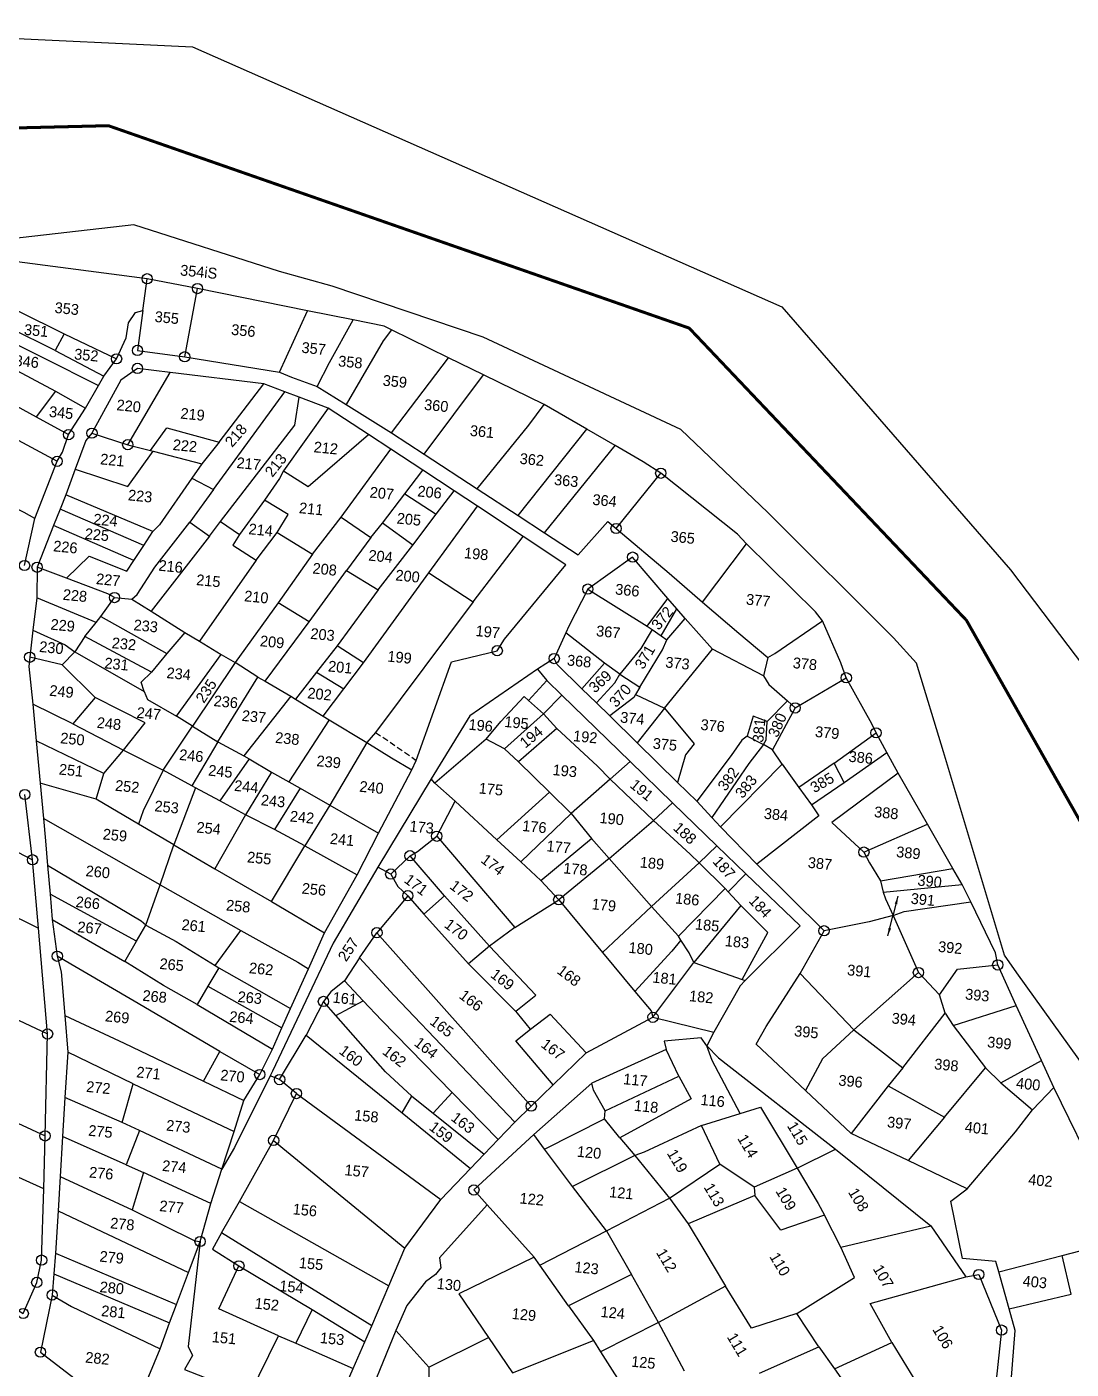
# Model space of a CAD drawing. Header units: metres. Extents: x 289350 to 291460, y 2078031 to 2080115.
# Drawn here: x 289852 to 290731, y 2078936 to 2080065 of the extents above; entities that cross this region are included whole.
import ezdxf
from ezdxf.enums import TextEntityAlignment as Align

# ---------------------------------------------------------------- set-up
doc = ezdxf.new("R2010")
doc.units = ezdxf.units.M
doc.linetypes.add('DASHDOT', pattern=[1, 0.5, -0.25, 0, -0.25])
doc.linetypes.add('DASHED', pattern=[0.75, 0.5, -0.25])
for name, color, linetype in [('OFF', 1, 'Continuous'), ('POLY_PARCEL', 6, 'Continuous'), ('POLY_ROAD', 30, 'Continuous'), ('POLY_SUBPARCEL', 6, 'DASHED'), ('POLY_WATER', 4, 'Continuous'), ('SYM_ARROW', 1, 'Continuous'), ('SYM_STONE', 1, 'Continuous'), ('TEXT_PARCEL', 7, 'Continuous'), ('V_BOUND_STREAM_LINE', 7, 'DASHDOT')]:
    doc.layers.add(name, color=color, linetype=linetype)
doc.styles.get("Standard").update_dxf_attribs({"font": 'simplex.shx'})
doc.styles.add('TEXT_MAP', font='', dxfattribs={"height": 1.8})
doc.styles.get('TEXT_MAP').set_extended_font_data('Kruti Dev 050')
doc.dimstyles.get("Standard").update_dxf_attribs({"dimtxt": 0.18, "dimasz": 0.18, "dimexe": 0.18, "dimexo": 0.0625, "dimgap": 0.09, "dimtad": 0, "dimtih": 1, "dimtoh": 1, "dimdec": 4, "dimzin": 0, "dimdsep": 46, "dimtxsty": 'Standard', "dimcen": 0.09, "dimadec": 0, "dimazin": 0, "dimtfac": 1, "dimtdec": 4, "dimtofl": 0, "dimtmove": 0, "dimatfit": 3, "dimfxl": 1, "dimtolj": 1, "dimtzin": 0, "dimarcsym": 0})

# ---------------------------------------------------------------- blocks, each defined once
blk = doc.blocks.new('STONE')
blk.add_circle((0, 0), 0.851)
blk = doc.blocks.new('TEXTDOUBLEARROW')
for points in [[(-6.63, 0.01), (0.2, 0.01)], [(6.25, 0.01), (-0.58, 0.01)]]:
    blk.add_leader(points, dimstyle='Standard', override={"dimtxt": 2.5, "dimasz": 2.5, "dimexe": 1.25, "dimexo": 0.625, "dimgap": 0.625, "dimtad": 1, "dimtih": 0, "dimtoh": 0, "dimzin": 8, "dimcen": 2.5, "dimtofl": 1})
blk = doc.blocks.new('GEDS')
at = {"layer": 'OFF'}
blk.add_lwpolyline([(289632.3, 2079989.6), (289664.2, 2080081), (290023.6, 2080053.8), (290521, 2079817.5), (290710.3, 2079587.1), (290877.6, 2079352.7)], dxfattribs=at)
at = {"layer": 'POLY_PARCEL'}
for points in [[(289761.7, 2079858.7), (289840.9, 2079817), (289935.1, 2079766.5)], [(289974.8, 2079829.6), (289979.3, 2079856.6)], [(290009.5, 2079789), (290022.1, 2079847)], [(289867.9, 2079832.3), (289907, 2079811.4)], [(289898.8, 2079797.4), (289860.5, 2079817.9)], [(290090.1, 2079773.6), (290115.7, 2079825.4)], [(289907, 2079811.4), (289898.8, 2079797.4)], [(289907, 2079811.4), (289951.2, 2079788.9)], [(290121.9, 2079760.5), (290133.2, 2079780.6), (290154.4, 2079816.5)], [(290186.8, 2079807), (290179.6, 2079797.8), (290146.5, 2079744.3)], [(289840.8, 2079795.5), (289898.1, 2079762.7)], [(289898.8, 2079797.4), (289939.9, 2079774.5)], [(289958.7, 2079715.2), (289996.8, 2079776)], [(290184.5, 2079719.1), (290235, 2079781.8)], [(289830.3, 2079771), (289881.2, 2079741.2)], [(289898.1, 2079762.7), (289881.2, 2079741.2)], [(289898.1, 2079762.7), (289923.6, 2079747.4)], [(290036.8, 2079715.2), (290076.6, 2079763.9)], [(290211.8, 2079700.1), (290264.5, 2079766.4)], [(290030.8, 2079674.8), (290094.2, 2079756.7)], [(290036.2, 2079647.3), (290102.1, 2079727.9), (290106.4, 2079751.7)], [(289821.1, 2079747), (289897.9, 2079702.7)], [(289881.2, 2079741.2), (289908.4, 2079725.2)], [(290131, 2079741.6), (290091.3, 2079689)], [(290256.4, 2079669.1), (290302, 2079722.3), (290315.6, 2079739.7)], [(289978.1, 2079709.6), (289992.4, 2079728.8), (290036.8, 2079715.2)], [(289928.4, 2079725.9), (289958.7, 2079715.2)], [(289958.7, 2079715.2), (289978.1, 2079709.6)], [(290036.8, 2079715.2), (290021.6, 2079697.1)], [(290091.3, 2079689), (290112, 2079675), (290164.7, 2079718.2)], [(290290.7, 2079645.3), (290351.6, 2079717.5)], [(289913.3, 2079695.6), (289957.9, 2079679.4), (289980.4, 2079709)], [(289978.1, 2079709.6), (289980.4, 2079709)], [(289980.4, 2079709), (290021.6, 2079697.1)], [(290139.3, 2079648.1), (290183.6, 2079705)], [(290021.6, 2079697.1), (290012.6, 2079685)], [(290312.9, 2079629.9), (290375.4, 2079702.8)], [(289877.6, 2079654.2), (289868.4, 2079659.7), (289829.3, 2079681)], [(290012.6, 2079685), (289983.8, 2079646), (289978.1, 2079640.3)], [(290012.6, 2079685), (290030.8, 2079674.8)], [(290091.3, 2079689), (290087.7, 2079682.7), (290074.4, 2079664.6)], [(290194.5, 2079666.6), (290210.4, 2079686.3)], [(289978.1, 2079640.3), (289904.5, 2079673.9)], [(290030.8, 2079674.8), (290009.8, 2079647.6)], [(290374.1, 2079631.8), (290413.6, 2079678)], [(289970, 2079628.6), (289899.3, 2079661.8)], [(290074.4, 2079664.6), (290052, 2079635.8)], [(290084.3, 2079636.6), (290094.2, 2079651.7), (290074.4, 2079664.6)], [(290174.5, 2079641.9), (290194.5, 2079666.6)], [(290194.5, 2079666.6), (290220.8, 2079648.3)], [(290220.8, 2079648.3), (290236.5, 2079667.9)], [(289961.1, 2079615.9), (289893.4, 2079648)], [(289958.5, 2079582.9), (289963.1, 2079586.9), (289978.9, 2079609.7), (290009.8, 2079647.6)], [(290009.8, 2079647.6), (290026.3, 2079635.1)], [(290026.3, 2079635.1), (290036.2, 2079647.3)], [(290036.2, 2079647.3), (290052, 2079635.8)], [(290113.9, 2079617.2), (290139.3, 2079648.1)], [(290139.3, 2079648.1), (290164.3, 2079629.9)], [(290200.1, 2079622.4), (290220.8, 2079648.3)], [(290213, 2079598.4), (290256.1, 2079654.1)], [(289970, 2079628.6), (289978.1, 2079640.3)], [(290026.3, 2079635.1), (289974.7, 2079572.2)], [(290052, 2079635.8), (290046.2, 2079626.7), (290065.7, 2079613.5)], [(290065.7, 2079613.5), (290084.3, 2079636.6)], [(290084.3, 2079636.6), (290113.9, 2079617.2)], [(290164.3, 2079629.9), (290174.5, 2079641.9)], [(290200.1, 2079622.4), (290174.5, 2079641.9)], [(289961.1, 2079615.9), (289970, 2079628.6)], [(290164.3, 2079629.9), (290142.8, 2079602.4)], [(290250.3, 2079572.5), (290294.6, 2079627.1)], [(289903.2, 2079602.5), (289878.3, 2079612.6)], [(289903.2, 2079602.5), (289923.1, 2079620.8), (289954.8, 2079607), (289961.1, 2079615.9)], [(290065.7, 2079613.5), (290015.4, 2079545.4)], [(290113.9, 2079617.2), (290083.6, 2079576.4)], [(290169.2, 2079585.2), (290200.1, 2079622.4)], [(290446.3, 2079566.8), (290485.3, 2079615.6)], [(289943.7, 2079584.8), (289938, 2079588.3), (289903.2, 2079602.5)], [(290109.4, 2079559.3), (290142.8, 2079602.4)], [(290142.8, 2079602.4), (290169.2, 2079585.2)], [(290154.9, 2079523.1), (290213, 2079598.4)], [(290213, 2079598.4), (290250.3, 2079572.5)], [(289927.5, 2079563.8), (289877.2, 2079586.4)], [(289931.5, 2079569), (289943.7, 2079584.8)], [(289943.7, 2079584.8), (289958.5, 2079582.9)], [(289958.5, 2079582.9), (289974.7, 2079572.2)], [(290169.2, 2079585.2), (290132.9, 2079538.2)], [(290348.5, 2079580.7), (290398.4, 2079547.6)], [(289927.5, 2079563.8), (289931.5, 2079569)], [(289931.5, 2079569), (289987.2, 2079535.6)], [(289974.7, 2079572.2), (290003, 2079553.3)], [(290083.6, 2079576.4), (290045.2, 2079526.4)], [(290109.4, 2079559.3), (290083.6, 2079576.4)], [(290250.3, 2079572.5), (290163.7, 2079463.3)], [(290398.4, 2079547.6), (290416.6, 2079570.6)], [(289873.2, 2079559), (289900.3, 2079545.5), (289908.4, 2079539.5)], [(289917.4, 2079552.2), (289927.5, 2079563.8)], [(290070.4, 2079509.6), (290109.4, 2079559.3)], [(290410, 2079538.9), (290424, 2079561.7)], [(289917.4, 2079552.2), (289908.4, 2079539.5)], [(289973.6, 2079520.2), (289917.4, 2079552.2)], [(290003, 2079553.3), (289987.2, 2079535.6)], [(290003, 2079553.3), (290015.4, 2079545.4)], [(290015.4, 2079545.4), (290033.5, 2079533.7)], [(290361, 2079517), (290328.7, 2079543.8)], [(290402.6, 2079544.5), (290392.3, 2079528.7), (290373.9, 2079507.1)], [(290398.4, 2079547.6), (290402.6, 2079544.5)], [(290402.6, 2079544.5), (290410, 2079538.9)], [(290414.7, 2079535.4), (290431, 2079553.2)], [(290500.8, 2079517.9), (290506.7, 2079521), (290548.3, 2079547.8)], [(289897.5, 2079528.6), (289869.8, 2079535.8)], [(289897.5, 2079528.6), (289908.4, 2079539.5)], [(289908.4, 2079539.5), (289966.9, 2079503.8)], [(289987.2, 2079535.6), (289973.6, 2079520.2)], [(289993.8, 2079481.9), (290033.5, 2079533.7)], [(290033.5, 2079533.7), (290045.2, 2079526.4)], [(290132.9, 2079538.2), (290114.5, 2079516.1)], [(290154.9, 2079523.1), (290132.9, 2079538.2)], [(290390.6, 2079495.7), (290410.9, 2079527), (290414.7, 2079535.4)], [(290410, 2079538.9), (290414.7, 2079535.4)], [(289924.7, 2079499.9), (289897.5, 2079528.6)], [(289966.9, 2079503.8), (289964.6, 2079511.8), (289973.6, 2079520.2)], [(290045.2, 2079526.4), (290007.4, 2079473.1)], [(290064.4, 2079513.2), (290045.2, 2079526.4)], [(290137.5, 2079501.3), (290154.9, 2079523.1)], [(290411.3, 2079477.1), (290453.7, 2079526.2)], [(290028.7, 2079459.1), (290064.4, 2079513.2)], [(290064.4, 2079513.2), (290070.4, 2079509.6)], [(290070.4, 2079509.6), (290092.1, 2079496.2)], [(290114.5, 2079516.1), (290095.9, 2079493.7)], [(290114.5, 2079516.1), (290137.5, 2079501.3)], [(290341, 2079495.7), (290361, 2079517)], [(290373.9, 2079507.1), (290361, 2079517)], [(289924.7, 2079499.9), (289905, 2079477.8)], [(289947.8, 2079454.2), (289967, 2079477), (289924.7, 2079499.9)], [(289966.9, 2079503.8), (289969.4, 2079496.8), (289993.8, 2079481.9)], [(290119.3, 2079478.4), (290137.5, 2079501.3)], [(290295.1, 2079487), (290311.2, 2079503.5)], [(290353.2, 2079483.1), (290369.3, 2079500), (290373.9, 2079507.1)], [(290373.9, 2079507.1), (290390.6, 2079495.7)], [(290496.6, 2079502.3), (290500.9, 2079494.7), (290516.4, 2079480.3)], [(290522.9, 2079474.1), (290567.3, 2079498.7)], [(289905, 2079477.8), (289871.4, 2079495.7)], [(290092.1, 2079496.2), (290050.5, 2079446.4)], [(290092.1, 2079496.2), (290095.9, 2079493.7)], [(290095.9, 2079493.7), (290119.3, 2079478.4)], [(290258, 2079454.8), (290271.1, 2079469.5), (290291.5, 2079490.5), (290295.1, 2079487)], [(290295.1, 2079487), (290307.5, 2079475.2)], [(290307.5, 2079475.2), (290323.8, 2079490.5)], [(290386.7, 2079489.3), (290385.2, 2079486.9), (290364.2, 2079471.7)], [(290390.6, 2079495.7), (290386.7, 2079489.3)], [(290386.7, 2079489.3), (290411.3, 2079477.1)], [(289905, 2079477.8), (289947.8, 2079454.2)], [(290007.4, 2079473.1), (289993.8, 2079481.9)], [(290124.2, 2079475.2), (290088.4, 2079423.1)], [(290119.3, 2079478.4), (290124.2, 2079475.2)], [(290124.2, 2079475.2), (290156, 2079454.9)], [(290307.5, 2079475.2), (290273.5, 2079446)], [(290307.5, 2079475.2), (290318.6, 2079462.3)], [(290411.3, 2079477.1), (290387.1, 2079448)], [(290411.3, 2079477.1), (290435.6, 2079445.8), (290428, 2079436.6), (290420.5, 2079413.3)], [(290498.5, 2079463.1), (290516.4, 2079480.3)], [(290522.9, 2079474.1), (290502.5, 2079438.9)], [(290516.4, 2079480.3), (290522.9, 2079474.1)], [(289930.3, 2079434.6), (289873.4, 2079464.3)], [(289981.2, 2079436.2), (290007.4, 2079473.1)], [(290007.4, 2079473.1), (290028.7, 2079459.1)], [(290163.7, 2079463.3), (290156, 2079454.9)], [(290318.6, 2079462.3), (290285, 2079434.8)], [(290318.6, 2079462.3), (290352.5, 2079429.1), (290363.1, 2079417.6)], [(290498.5, 2079463.1), (290486.8, 2079468.2), (290481.3, 2079451.1)], [(290494.8, 2079443.6), (290497.4, 2079447.5), (290498.5, 2079463.1)], [(289930.3, 2079434.6), (289947.8, 2079454.2)], [(289947.8, 2079454.2), (289981.2, 2079436.2)], [(290028.7, 2079459.1), (290005.4, 2079422)], [(290028.7, 2079459.1), (290050.5, 2079446.4)], [(290156, 2079454.9), (290122.8, 2079402.2), (290122.8, 2079402.2)], [(290156, 2079454.9), (290176.5, 2079441), (290193.7, 2079430.3)], [(290258, 2079454.8), (290213, 2079418.3)], [(290273.5, 2079446), (290258, 2079454.8)], [(290481.3, 2079451.1), (290476.6, 2079447.9), (290466.9, 2079435), (290436.5, 2079396.8)], [(290481.3, 2079451.1), (290494.8, 2079443.6)], [(290555, 2079426), (290591.4, 2079450.9)], [(290055, 2079443.7), (290028.9, 2079408.4)], [(290050.5, 2079446.4), (290055, 2079443.7)], [(290055, 2079443.7), (290073.8, 2079431.8)], [(290285, 2079434.8), (290273.5, 2079446)], [(290494.8, 2079443.6), (290482, 2079427.6), (290449.1, 2079382.4)], [(290502.5, 2079438.9), (290494.8, 2079443.6)], [(289923.2, 2079412.9), (289875.7, 2079428)], [(289923.2, 2079412.9), (289930.3, 2079434.6)], [(289981.2, 2079436.2), (289963, 2079401.9), (289958.8, 2079390.6)], [(290005.4, 2079422), (289981.2, 2079436.2)], [(290073.8, 2079431.8), (290050.5, 2079395.9)], [(290073.8, 2079431.8), (290088.4, 2079423.1)], [(290310.9, 2079408), (290285, 2079434.8)], [(290363.1, 2079417.6), (290380.5, 2079432.2)], [(290510.4, 2079426.4), (290502.5, 2079438.9)], [(290563, 2079409.3), (290600.1, 2079433.9)], [(290008.4, 2079420.3), (289988.5, 2079372.1)], [(290008.4, 2079420.3), (290005.4, 2079422)], [(290028.9, 2079408.4), (290008.4, 2079420.3)], [(290097.8, 2079417.4), (290074.9, 2079382.8)], [(290088.4, 2079423.1), (290097.8, 2079417.4)], [(290097.8, 2079417.4), (290122.8, 2079402.2)], [(290213, 2079418.3), (290210.1, 2079422.2)], [(290230.1, 2079402.6), (290213, 2079418.3)], [(290363.1, 2079417.6), (290328.8, 2079389.2)], [(290399.2, 2079381.2), (290363.1, 2079417.6)], [(290456.2, 2079374.3), (290510.4, 2079426.4)], [(290510.4, 2079426.4), (290524.2, 2079406.1)], [(290555, 2079426), (290524.2, 2079406.1)], [(290563, 2079409.3), (290555, 2079426)], [(289958.8, 2079390.6), (289923.2, 2079412.9)], [(290050.5, 2079395.9), (290028.9, 2079408.4)], [(290264.8, 2079368.4), (290310.9, 2079408)], [(290310.9, 2079408), (290328.8, 2079389.2)], [(290524.2, 2079406.1), (290534.5, 2079390.8)], [(290534.5, 2079390.8), (290563, 2079409.3)], [(290609.3, 2079415.9), (290551.6, 2079375.3), (290578.2, 2079349.2)], [(289799.4, 2079398.4), (289817.5, 2079390.1), (289867.4, 2079362.6)], [(289975.8, 2079338.1), (289877.6, 2079397.7)], [(290050.5, 2079395.9), (290023, 2079350.6)], [(290074.9, 2079382.8), (290050.5, 2079395.9)], [(290122.8, 2079402.2), (290100.4, 2079367.9)], [(290122.8, 2079402.2), (290163.6, 2079377)], [(290213.4, 2079373), (290230.1, 2079402.6)], [(290230.1, 2079402.6), (290264.8, 2079368.4)], [(290399.2, 2079381.2), (290415.7, 2079395.9)], [(289710.3, 2079386.9), (289777.5, 2079353.4), (289870.8, 2079303.9)], [(289988.5, 2079372.1), (289958.8, 2079390.6)], [(290100.4, 2079367.9), (290074.9, 2079382.8)], [(290328.8, 2079389.2), (290284.8, 2079349)], [(290328.8, 2079389.2), (290345.6, 2079367.3)], [(290534.5, 2079390.8), (290540.4, 2079381.2), (290486.4, 2079341.5)], [(289975.8, 2079338.1), (289988.5, 2079372.1)], [(289988.5, 2079372.1), (290023, 2079350.6)], [(290190.1, 2079357), (290196.5, 2079360.4), (290213.4, 2079373)], [(290213.4, 2079373), (290278, 2079293.1)], [(290360.4, 2079349.9), (290399.2, 2079381.2)], [(290399.2, 2079381.2), (290429.7, 2079351.6), (290437.1, 2079344.1)], [(290578.2, 2079349.2), (290633.3, 2079371.5)], [(290070.5, 2079321.1), (290100.4, 2079367.9)], [(290100.4, 2079367.9), (290144.4, 2079341.8)], [(290284.8, 2079349), (290264.8, 2079368.4)], [(290301.3, 2079332.8), (290345.6, 2079367.3)], [(290345.6, 2079367.3), (290360.4, 2079349.9)], [(289962.6, 2079303.9), (289958.8, 2079307.6), (289880, 2079357.3)], [(290023, 2079350.6), (290070.5, 2079321.1)], [(290173.2, 2079341.8), (290162.3, 2079348.1)], [(290190.1, 2079357), (290173.2, 2079341.8)], [(290218.7, 2079321.9), (290190.1, 2079357)], [(290284.8, 2079349), (290301.3, 2079332.8)], [(290360.4, 2079349.9), (290316.2, 2079315.7)], [(290395.2, 2079307.8), (290360.4, 2079349.9)], [(290437.1, 2079344.1), (290452.5, 2079358)], [(290578.2, 2079349.2), (290582.8, 2079340), (290591.6, 2079324.1)], [(289962.6, 2079303.9), (289975.8, 2079338.1)], [(289975.8, 2079338.1), (290043.8, 2079297)], [(290173.2, 2079341.8), (290178.9, 2079331), (290187.3, 2079322.9)], [(290437.1, 2079344.1), (290395.2, 2079307.8)], [(290458.8, 2079321.3), (290437.1, 2079344.1)], [(289954.3, 2079290.5), (289881.5, 2079332.7)], [(290316.2, 2079315.7), (290301.3, 2079332.8)], [(290461.2, 2079318.5), (290476.7, 2079333.5)], [(290591.6, 2079324.1), (290653.9, 2079333)], [(290070.5, 2079321.1), (290115.3, 2079293.2)], [(290187.3, 2079322.9), (290160, 2079292)], [(290187.3, 2079322.9), (290200.6, 2079306.8)], [(290200.6, 2079306.8), (290218.7, 2079321.9)], [(290218.7, 2079321.9), (290255.9, 2079277.8)], [(290278, 2079293.1), (290316.2, 2079315.7)], [(290316.2, 2079315.7), (290352.3, 2079269.6)], [(290417.7, 2079281.7), (290458.8, 2079321.3)], [(290458.8, 2079321.3), (290461.2, 2079318.5)], [(290461.2, 2079318.5), (290471.6, 2079306.4)], [(290591.6, 2079324.1), (290593.8, 2079314.6)], [(290593.8, 2079314.6), (290661.5, 2079319)], [(290593.8, 2079314.6), (290595.5, 2079308.6), (290601.6, 2079294.3)], [(289882.7, 2079311.2), (289943.7, 2079273.4)], [(289954.3, 2079290.5), (289962.6, 2079303.9)], [(289962.6, 2079303.9), (289988.2, 2079289.3), (290020.9, 2079267.7)], [(290237.5, 2079263.3), (290200.6, 2079306.8)], [(290352.3, 2079269.6), (290395.2, 2079307.8)], [(290395.2, 2079307.8), (290417.7, 2079281.7)], [(290471.6, 2079306.4), (290430.2, 2079258.8)], [(290471, 2079243.2), (290494, 2079282.9), (290471.6, 2079306.4)], [(290601.6, 2079294.3), (290611.3, 2079297.4), (290668.3, 2079304)], [(289943.7, 2079273.4), (289954.3, 2079290.5)], [(290020.9, 2079267.7), (290043.8, 2079297)], [(290043.8, 2079297), (290091.6, 2079268.8), (290100.5, 2079262.7)], [(290144.4, 2079271), (290160, 2079292)], [(290160, 2079292), (290235.9, 2079201.6), (290287.7, 2079140)], [(290278, 2079293.1), (290255.9, 2079277.8)], [(290601.6, 2079294.3), (290581.1, 2079289.5), (290542.2, 2079282.9)], [(290601.6, 2079294.3), (290621.9, 2079244.9)], [(290022.8, 2079194.1), (289950.8, 2079239.4), (289886.2, 2079279.5)], [(290419.6, 2079278.2), (290417.7, 2079281.7)], [(290004.6, 2079235), (289976.4, 2079252.1), (289943.7, 2079273.4)], [(290020.9, 2079267.7), (290023.9, 2079265.7)], [(290144.4, 2079271), (290131, 2079251.7)], [(290273.2, 2079126.8), (290173.2, 2079237.8), (290144.4, 2079271)], [(290255.9, 2079277.8), (290237.5, 2079263.3)], [(290278.2, 2079219.7), (290276.8, 2079221.5), (290294.2, 2079234.9), (290255.9, 2079277.8)], [(290352.3, 2079269.6), (290379, 2079235.5)], [(290419.6, 2079278.2), (290411.7, 2079269.2), (290379, 2079235.5)], [(290430.2, 2079258.8), (290426.5, 2079267.3), (290419.6, 2079278.2)], [(290023.9, 2079265.7), (290014.3, 2079250.4)], [(290023.9, 2079265.7), (290045.3, 2079252.9), (290084.3, 2079229.2)], [(290237.5, 2079263.3), (290278.2, 2079219.7)], [(290393.9, 2079213), (290430.2, 2079258.8)], [(290430.2, 2079258.8), (290471, 2079243.2)], [(290014.3, 2079250.4), (290004.6, 2079235)], [(290014.3, 2079250.4), (290076.5, 2079212.9)], [(290131, 2079251.7), (290119.2, 2079242.5), (290112.6, 2079234.5)], [(290146.6, 2079234.1), (290131, 2079251.7)], [(290565.2, 2079197.4), (290520.7, 2079247)], [(290621.9, 2079244.9), (290565.2, 2079197.4)], [(290639.4, 2079225.4), (290621.9, 2079244.9)], [(290639.4, 2079225.4), (290655.3, 2079246.8), (290689.9, 2079249.5)], [(289837.2, 2079233), (289876, 2079213.3)], [(290004.6, 2079235), (290067.8, 2079195)], [(290112.6, 2079234.5), (290096.9, 2079206.1)], [(290122.8, 2079222.3), (290112.6, 2079234.5)], [(290122.8, 2079222.3), (290146.6, 2079234.1)], [(290220.4, 2079153.6), (290161.7, 2079217.1), (290146.6, 2079234.1)], [(290379, 2079235.5), (290392.5, 2079218.7), (290393.9, 2079213)], [(290471, 2079243.2), (290473.7, 2079242.2)], [(289891.1, 2079228.8), (289941.3, 2079203.5), (290008.1, 2079169.2)], [(290185.9, 2079151.5), (290164.1, 2079172.8), (290122.8, 2079222.3)], [(290643.9, 2079209.5), (290639.4, 2079225.4)], [(290289, 2079205.7), (290278.2, 2079219.7)], [(290289, 2079205.7), (290306.2, 2079218.3), (290336, 2079184.2)], [(290606.4, 2079163.9), (290643.9, 2079209.5)], [(290643.9, 2079209.5), (290650.2, 2079198.9)], [(290650.2, 2079198.9), (290704.5, 2079214.3)], [(290073.3, 2079168.7), (290096.9, 2079206.1)], [(290096.9, 2079206.1), (290177.3, 2079137.3)], [(290307, 2079157.7), (290276, 2079196.2), (290289, 2079205.7)], [(290650.2, 2079198.9), (290676.9, 2079161.7)], [(289948, 2079168.6), (289892.8, 2079197.4)], [(290008.1, 2079169.2), (290022.8, 2079194.1)], [(290022.8, 2079194.1), (290056.4, 2079173.5)], [(290466, 2079128.7), (290443.5, 2079174.6), (290439.2, 2079187.3)], [(290565.2, 2079197.4), (290537.9, 2079173.5), (290522.6, 2079146.8)], [(290565.2, 2079197.4), (290606.4, 2079163.9)], [(290414.7, 2079162), (290404.3, 2079185.3)], [(289937.7, 2079135.7), (289948, 2079168.6)], [(289948, 2079168.6), (290033.1, 2079125.5)], [(290008.1, 2079169.2), (290042.3, 2079151.6)], [(290073.3, 2079168.7), (290065.3, 2079172.3)], [(290087.3, 2079156.4), (290073.3, 2079168.7)], [(290606.4, 2079163.9), (290593.2, 2079148.8)], [(290689.7, 2079148.7), (290724.9, 2079166.9)], [(289802.1, 2079160.8), (289871.4, 2079126.2)], [(289937.7, 2079135.7), (289889.3, 2079158.5)], [(290066.7, 2079116.9), (290087.3, 2079156.4)], [(290087.3, 2079156.4), (290208.2, 2079062.4)], [(290203.6, 2079136.4), (290220.4, 2079153.6)], [(290220.4, 2079153.6), (290258.6, 2079112.4)], [(290350.7, 2079134.1), (290341.2, 2079152.1), (290340.2, 2079158.1)], [(290350.7, 2079134.1), (290414.7, 2079162)], [(290414.7, 2079162), (290424.7, 2079142.5), (290362.8, 2079110.8)], [(290640.6, 2079120.7), (290676.9, 2079161.7)], [(290676.9, 2079161.7), (290689.7, 2079148.7)], [(290177.3, 2079137.3), (290185.9, 2079151.5)], [(290185.9, 2079151.5), (290203.6, 2079136.4)], [(290593.2, 2079148.8), (290560.6, 2079108.9)], [(290593.2, 2079148.8), (290640.6, 2079120.7)], [(290689.7, 2079148.7), (290716.1, 2079124.8)], [(290716.1, 2079124.8), (290735, 2079143.4)], [(289952.4, 2079128.7), (289937.7, 2079135.7)], [(290177.3, 2079137.3), (290234.2, 2079088.1)], [(290203.6, 2079136.4), (290246.2, 2079100)], [(290349.9, 2079127.4), (290350.7, 2079134.1)], [(290466, 2079128.7), (290483.7, 2079133.5), (290513.6, 2079080.5)], [(289869, 2079081), (289791.2, 2079118.7)], [(289940.1, 2079099.5), (289886.4, 2079125.4)], [(289952.4, 2079128.7), (289940.1, 2079099.5)], [(290021.8, 2079093.6), (289952.4, 2079128.7)], [(290298.1, 2079103), (290349.9, 2079127.4)], [(290362.8, 2079110.8), (290349.9, 2079127.4)], [(290432.9, 2079119.3), (290383, 2079097.9), (290375, 2079095.4)], [(290432.9, 2079119.3), (290466, 2079128.7)], [(290447.6, 2079085.9), (290432.9, 2079119.3)], [(290640.6, 2079120.7), (290608.6, 2079084.4)], [(290658.3, 2079058.9), (290700.9, 2079106.3), (290716.1, 2079124.8)], [(290036, 2079065.6), (290066.7, 2079116.9)], [(290066.7, 2079116.9), (290176.3, 2079021.6)], [(290298.1, 2079103), (290289.3, 2079115.6)], [(290362.8, 2079110.8), (290375, 2079095.4)], [(289940.1, 2079099.5), (289954.6, 2079092.6)], [(290321.1, 2079070.3), (290298.1, 2079103)], [(290375, 2079095.4), (290321.1, 2079070.3)], [(290375, 2079095.4), (290403.8, 2079057.9)], [(290513.6, 2079080.5), (290546.9, 2079096)], [(289883.3, 2079091.2), (289944.1, 2079061)], [(289954.6, 2079092.6), (289944.1, 2079061)], [(290011.6, 2079064.5), (289954.6, 2079092.6)], [(290011.6, 2079064.5), (290021.8, 2079093.6)], [(290403.8, 2079057.9), (290447.6, 2079085.9)], [(290476.3, 2079065.4), (290447.6, 2079085.9)], [(290513.6, 2079080.5), (290476.3, 2079065.4)], [(290513.6, 2079080.5), (290530.7, 2079050), (290535.7, 2079039.8)], [(289880.7, 2079061.9), (289990.8, 2079006)], [(289944.1, 2079061), (289996.8, 2079032.9), (290001.4, 2079032.2)], [(290001.4, 2079032.2), (290011.6, 2079064.5)], [(290019.9, 2079039.1), (290036, 2079065.6)], [(290036, 2079065.6), (290161.7, 2078989.9)], [(290349.1, 2079031.7), (290321.1, 2079070.3)], [(290476.3, 2079065.4), (290476.7, 2079058.1)], [(290286.6, 2079010.8), (290247.8, 2079056.6)], [(290349.1, 2079031.7), (290403.8, 2079057.9)], [(290403.8, 2079057.9), (290419, 2079035.6)], [(290476.7, 2079058.1), (290419, 2079035.6)], [(290535.7, 2079039.8), (290498, 2079028), (290476.7, 2079058.1)], [(290019.9, 2079039.1), (290011.7, 2079025.4), (290034, 2079010.5)], [(290146.1, 2078956.1), (290019.9, 2079039.1)], [(290549.1, 2079012.1), (290535.7, 2079039.8)], [(290291.3, 2079003.7), (290349.1, 2079031.7)], [(290349.1, 2079031.7), (290369.4, 2078993.5)], [(290419, 2079035.6), (290431.8, 2079013), (290449.3, 2078981.3)], [(290549.1, 2079012.1), (290626.4, 2079028)], [(289877.4, 2079025.6), (289979.7, 2078978.9)], [(289875.6, 2079008), (289973.4, 2078963.3)], [(290066.1, 2078949.8), (290015.8, 2078974.2), (290034, 2079010.5)], [(290034, 2079010.5), (290095.7, 2078971.4)], [(290286.6, 2079010.8), (290221.2, 2078981.3), (290245.5, 2078943.3)], [(290291.3, 2079003.7), (290286.6, 2079010.8)], [(290314.8, 2078968.3), (290291.3, 2079003.7)], [(290509.8, 2078956.3), (290559.9, 2078985.7), (290549.1, 2079012.1)], [(290738, 2078999.6), (290783.2, 2079009.9), (290791.3, 2079012.9)], [(290369.4, 2078993.5), (290314.8, 2078968.3)], [(290391.4, 2078951.9), (290369.4, 2078993.5)], [(290683.4, 2078987.1), (290738, 2078999.6)], [(290744.8, 2078966.2), (290738, 2078999.6)], [(289873.7, 2078990), (289889.9, 2078979.7), (289964.6, 2078941.5)], [(290449.3, 2078981.3), (290391.4, 2078951.9)], [(290509.8, 2078956.3), (290470.6, 2078944.8), (290449.3, 2078981.3)], [(290590.2, 2078929.2), (290572.7, 2078963.1), (290655, 2078983.7)], [(290095.7, 2078971.4), (290080.8, 2078942.9)], [(290095.7, 2078971.4), (290139.9, 2078942.4)], [(290314.8, 2078968.3), (290335.2, 2078938.1)], [(290691.3, 2078955.1), (290744.8, 2078966.2)], [(289984.9, 2078923.2), (290040.1, 2078900), (290066.1, 2078949.8)], [(290066.1, 2078949.8), (290080.8, 2078942.9)], [(290166.7, 2078951.3), (290193.8, 2078919.4)], [(290391.4, 2078951.9), (290341, 2078928.3)], [(290412.3, 2078909.8), (290391.4, 2078951.9)], [(290527.7, 2078927.4), (290509.8, 2078956.3)], [(290080.8, 2078942.9), (290129.3, 2078919.9)], [(290193.8, 2078919.4), (290245.5, 2078943.3)], [(290245.5, 2078943.3), (290265.2, 2078912.5)], [(290265.2, 2078912.5), (290335.2, 2078938.1)], [(290335.2, 2078938.1), (290341, 2078928.3)], [(290341, 2078928.3), (290364.4, 2078889), (290366.1, 2078883.6)], [(290476.5, 2078906.1), (290527.7, 2078927.4)], [(290527.7, 2078927.4), (290540.5, 2078908)], [(290540.5, 2078908), (290590.2, 2078929.2)], [(290590.2, 2078929.2), (290620.1, 2078877.2)], [(290193.8, 2078919.4), (290193.5, 2078907.4), (290219.1, 2078864.8)], [(290540.5, 2078908), (290577.2, 2078852.7)]]:
    blk.add_lwpolyline(points, dxfattribs=at)
at = {"layer": 'POLY_ROAD'}
for points in [[(289979.3, 2079856.6), (289794.4, 2079886)], [(290022.1, 2079847), (289979.3, 2079856.6)], [(290115.7, 2079825.4), (290022.1, 2079847)], [(289951.2, 2079788.9), (289959.8, 2079806.6), (289962.2, 2079819.5), (289968.5, 2079828.1), (289974.8, 2079829.6)], [(289974.8, 2079829.6), (289969.3, 2079795.6), (290009.5, 2079789)], [(290154.4, 2079816.5), (290115.7, 2079825.4)], [(290186.8, 2079807), (290180.8, 2079810.4), (290154.4, 2079816.5)], [(290235, 2079781.8), (290186.8, 2079807)], [(289939.9, 2079774.5), (289951.2, 2079788.9)], [(290009.5, 2079789), (290090.1, 2079773.6)], [(289996.8, 2079776), (289968.8, 2079780.2), (289954.4, 2079770.4), (289928.4, 2079725.9)], [(289935.1, 2079766.5), (289939.9, 2079774.5)], [(290076.6, 2079763.9), (289996.8, 2079776)], [(290090.1, 2079773.6), (290100.4, 2079768.9), (290121.9, 2079760.5)], [(290264.5, 2079766.4), (290235, 2079781.8)], [(289923.6, 2079747.4), (289935.1, 2079766.5)], [(290094.2, 2079756.7), (290076.6, 2079763.9)], [(290121.9, 2079760.5), (290146.5, 2079744.3)], [(290315.6, 2079739.7), (290264.5, 2079766.4)], [(290106.4, 2079751.7), (290094.2, 2079756.7)], [(290131, 2079741.6), (290106.4, 2079751.7)], [(289908.4, 2079725.2), (289923.6, 2079747.4)], [(290164.7, 2079718.2), (290131, 2079741.6)], [(290146.5, 2079744.3), (290184.5, 2079719.1)], [(290351.6, 2079717.5), (290315.6, 2079739.7)], [(289897.9, 2079702.7), (289902.8, 2079710.5), (289908.4, 2079725.2)], [(289928.4, 2079725.9), (289923.1, 2079719.8), (289913.3, 2079695.6)], [(290183.6, 2079705), (290164.7, 2079718.2)], [(290184.5, 2079719.1), (290211.8, 2079700.1)], [(290375.4, 2079702.8), (290351.6, 2079717.5)], [(290210.4, 2079686.3), (290183.6, 2079705)], [(289877.6, 2079654.2), (289897.9, 2079702.7)], [(289913.3, 2079695.6), (289904.5, 2079673.9)], [(290211.8, 2079700.1), (290256.4, 2079669.1)], [(290413.6, 2079678), (290399, 2079688.1), (290375.4, 2079702.8)], [(290236.5, 2079667.9), (290210.4, 2079686.3)], [(289904.5, 2079673.9), (289899.3, 2079661.8)], [(290256.4, 2079669.1), (290290.7, 2079645.3)], [(290485.3, 2079615.6), (290477.9, 2079624), (290413.6, 2079678)], [(289899.3, 2079661.8), (289893.4, 2079648)], [(290256.1, 2079654.1), (290236.5, 2079667.9)], [(289867.6, 2079614.4), (289877.6, 2079654.2)], [(289893.4, 2079648), (289878.3, 2079612.6)], [(290294.6, 2079627.1), (290256.1, 2079654.1)], [(290290.7, 2079645.3), (290312.9, 2079629.9)], [(290312.9, 2079629.9), (290341.2, 2079610.3), (290367.3, 2079637.9), (290374.1, 2079631.8)], [(290197.8, 2079438.4), (290230.1, 2079521.7), (290269.6, 2079530.2), (290276.2, 2079539.8), (290330.4, 2079601.9), (290294.6, 2079627.1)], [(290374.1, 2079631.8), (290418.4, 2079592.3), (290446.3, 2079566.8)], [(289878.3, 2079612.6), (289877.2, 2079586.4)], [(290548.3, 2079547.8), (290542.5, 2079555.7), (290485.3, 2079615.6)], [(290416.6, 2079570.6), (290387.6, 2079607), (290348.5, 2079580.7)], [(289877.2, 2079586.4), (289873.2, 2079559)], [(290348.5, 2079580.7), (290331.4, 2079549.4), (290328.7, 2079543.8)], [(290424, 2079561.7), (290416.6, 2079570.6)], [(290446.3, 2079566.8), (290476.5, 2079539.4), (290500.8, 2079517.9)], [(289873.2, 2079559), (289869.8, 2079535.8)], [(290431, 2079553.2), (290424, 2079561.7)], [(290328.7, 2079543.8), (290318.1, 2079522.1)], [(290453.7, 2079526.2), (290431, 2079553.2)], [(290567.3, 2079498.7), (290562.9, 2079511.7), (290548.3, 2079547.8)], [(289869.8, 2079535.8), (289868.7, 2079528), (289871.4, 2079495.7)], [(290318.1, 2079522.1), (290303.5, 2079513.4)], [(290341, 2079495.7), (290320.5, 2079517), (290318.1, 2079522.1)], [(290496.6, 2079502.3), (290453.7, 2079526.2)], [(290303.5, 2079513.4), (290244.6, 2079475.1), (290210.1, 2079422.2)], [(290303.5, 2079513.4), (290311.2, 2079503.5)], [(290500.8, 2079517.9), (290496.6, 2079502.3)], [(290311.2, 2079503.5), (290323.8, 2079490.5)], [(290591.4, 2079450.9), (290587.9, 2079458.8), (290567.3, 2079498.7)], [(289871.4, 2079495.7), (289873.4, 2079464.3)], [(290323.8, 2079490.5), (290380.5, 2079432.2)], [(290353.2, 2079483.1), (290341, 2079495.7)], [(290364.2, 2079471.7), (290353.2, 2079483.1)], [(289873.4, 2079464.3), (289875.7, 2079428)], [(290387.1, 2079448), (290364.2, 2079471.7)], [(290600.1, 2079433.9), (290591.4, 2079450.9)], [(290420.5, 2079413.3), (290387.1, 2079448)], [(289875.7, 2079428), (289877.6, 2079397.7)], [(290163.6, 2079377), (290193.7, 2079430.3)], [(290193.7, 2079430.3), (290197.8, 2079438.4)], [(290380.5, 2079432.2), (290415.7, 2079395.9)], [(290609.3, 2079415.9), (290600.1, 2079433.9)], [(289867.4, 2079362.6), (289862.3, 2079418.6)], [(290210.1, 2079422.2), (290162.3, 2079348.1)], [(290436.5, 2079396.8), (290420.5, 2079413.3)], [(290633.3, 2079371.5), (290609.3, 2079415.9)], [(289877.6, 2079397.7), (289878.8, 2079378.6), (289880, 2079357.3)], [(290415.7, 2079395.9), (290452.5, 2079358)], [(290449.1, 2079382.4), (290436.5, 2079396.8)], [(290456.2, 2079374.3), (290449.1, 2079382.4)], [(290144.4, 2079341.8), (290163.6, 2079377)], [(290486.4, 2079341.5), (290456.2, 2079374.3)], [(290653.9, 2079333), (290633.3, 2079371.5)], [(289870.8, 2079303.9), (289867.4, 2079362.6)], [(289880, 2079357.3), (289881.5, 2079332.7)], [(290162.3, 2079348.1), (290122.4, 2079284), (290067.4, 2079176.2), (290065.3, 2079172.3)], [(290452.5, 2079358), (290476.7, 2079333.5)], [(290115.3, 2079293.2), (290144.4, 2079341.8)], [(290542.2, 2079282.9), (290486.4, 2079341.5)], [(289881.5, 2079332.7), (289882.7, 2079311.2)], [(290476.7, 2079333.5), (290521.8, 2079287.7), (290473.7, 2079242.2)], [(290661.5, 2079319), (290653.9, 2079333)], [(290668.3, 2079304), (290661.5, 2079319)], [(289876, 2079213.3), (289870.8, 2079303.9)], [(289882.7, 2079311.2), (289886.2, 2079279.5)], [(290689.9, 2079249.5), (290688.2, 2079259.9), (290668.3, 2079304)], [(290100.5, 2079262.7), (290115.3, 2079293.2)], [(289886.2, 2079279.5), (289889, 2079266), (289891.1, 2079228.8)], [(290520.7, 2079247), (290542.2, 2079282.9)], [(290084.3, 2079229.2), (290100.5, 2079262.7)], [(290522.6, 2079146.8), (290481.5, 2079187.6), (290490.5, 2079202.3), (290520.7, 2079247)], [(290704.5, 2079214.3), (290689.9, 2079249.5)], [(290473.7, 2079242.2), (290469.1, 2079237.9), (290445.6, 2079198.9)], [(289891.1, 2079228.8), (289892.8, 2079197.4)], [(290076.5, 2079212.9), (290084.3, 2079229.2)], [(289871.4, 2079126.2), (289876, 2079213.3)], [(290067.8, 2079195), (290076.5, 2079212.9)], [(290336, 2079184.2), (290393.9, 2079213)], [(290393.9, 2079213), (290445.6, 2079198.9)], [(290724.9, 2079166.9), (290704.5, 2079214.3)], [(290445.6, 2079198.9), (290439.2, 2079187.3)], [(289892.8, 2079197.4), (289889.3, 2079158.5)], [(290056.4, 2079173.5), (290067.8, 2079195)], [(290439.2, 2079187.3), (290434.5, 2079194.3), (290402.9, 2079192.3), (290404.3, 2079185.3)], [(290439.2, 2079187.3), (290449, 2079176.8), (290546.9, 2079096)], [(290307, 2079157.7), (290336, 2079184.2)], [(290404.3, 2079185.3), (290340.2, 2079158.1)], [(290065.3, 2079172.3), (290033.1, 2079111.7), (290021.8, 2079093.6)], [(290042.3, 2079151.6), (290056.4, 2079173.5)], [(290735, 2079143.4), (290724.9, 2079166.9)], [(289889.3, 2079158.5), (289886.4, 2079125.4)], [(290287.7, 2079140), (290307, 2079157.7)], [(290340.2, 2079158.1), (290289.3, 2079115.6)], [(290033.1, 2079125.5), (290042.3, 2079151.6)], [(290560.6, 2079108.9), (290522.6, 2079146.8)], [(290791.3, 2079012.9), (290772.1, 2079061.2), (290735, 2079143.4)], [(290273.2, 2079126.8), (290287.7, 2079140)], [(289869, 2079081), (289871.4, 2079126.2)], [(289886.4, 2079125.4), (289883.3, 2079091.2)], [(290021.8, 2079093.6), (290033.1, 2079125.5)], [(290258.6, 2079112.4), (290273.2, 2079126.8)], [(290289.3, 2079115.6), (290236.7, 2079069.7), (290247.8, 2079056.6)], [(290246.2, 2079100), (290258.6, 2079112.4)], [(290608.6, 2079084.4), (290560.6, 2079108.9)], [(290234.2, 2079088.1), (290246.2, 2079100)], [(290546.9, 2079096), (290626.4, 2079028)], [(289883.3, 2079091.2), (289880.7, 2079061.9)], [(290208.2, 2079062.4), (290234.2, 2079088.1)], [(290658.3, 2079058.9), (290608.6, 2079084.4)], [(289746.7, 2079043.1), (289848.5, 2078974.9), (289860.8, 2079001.2), (289865.5, 2079020.1), (289869, 2079081)], [(289880.7, 2079061.9), (289877.4, 2079025.6)], [(290176.3, 2079021.6), (290208.2, 2079062.4)], [(290247.8, 2079056.6), (290205.7, 2079012.6), (290206.5, 2079003.9), (290201.7, 2078998.4), (290193, 2078992.4), (290176.5, 2078972.6), (290166.7, 2078951.3)], [(290683.4, 2078987.1), (290681.2, 2078995.9), (290652.7, 2078999.5), (290644.1, 2079048.7), (290658.3, 2079058.9)], [(290001.4, 2079032.2), (289988.6, 2078942.8), (289992.1, 2078934.8), (289984.9, 2078923.2)], [(289990.8, 2079006), (290001.4, 2079032.2)], [(290626.4, 2079028), (290655, 2078983.7)], [(289877.4, 2079025.6), (289875.6, 2079008)], [(290161.7, 2078989.9), (290176.3, 2079021.6)], [(289875.6, 2079008), (289873.7, 2078990)], [(289979.7, 2078978.9), (289990.8, 2079006)], [(289873.7, 2078990), (289862.3, 2078941.4), (289937.4, 2078880.4), (289964.6, 2078941.5)], [(290146.1, 2078956.1), (290161.7, 2078989.9)], [(290655, 2078983.7), (290666.2, 2078985.3), (290684.4, 2078937.2), (290676.4, 2078878.6)], [(290691.3, 2078955.1), (290683.4, 2078987.1)], [(289973.4, 2078963.3), (289979.7, 2078978.9)], [(289964.6, 2078941.5), (289973.4, 2078963.3)], [(290166.7, 2078951.3), (290134, 2078877.6), (290150.2, 2078860.1)], [(290139.9, 2078942.4), (290146.1, 2078956.1)], [(290689.7, 2078878.4), (290695.9, 2078936.5), (290691.3, 2078955.1)], [(290129.3, 2078919.9), (290139.9, 2078942.4)], [(290084.7, 2078825), (290129.3, 2078919.9)]]:
    blk.add_lwpolyline(points, dxfattribs=at)
at = {"layer": 'POLY_SUBPARCEL', "ltscale": 10, "flags": 128}
blk.add_lwpolyline([(290163.7, 2079463.3), (290197.8, 2079438.4)], dxfattribs=at)
at = {"layer": 'POLY_WATER'}
blk.add_lwpolyline([(291330.4, 2078433.4), (291087.7, 2078533.6), (291060.7, 2078546), (291013.2, 2078613.5), (290921, 2078769.9), (290913.6, 2078783.2), (290909.1, 2078822.4), (290903.5, 2078848.9), (290798.3, 2079067.4), (290778.4, 2079109.8), (290778.6, 2079135.1), (290706, 2079242.4), (290695.8, 2079257.7), (290648.5, 2079432.9), (290627.7, 2079509.6), (290608.7, 2079531.7), (290504.1, 2079642), (290431.9, 2079714.9), (290265.2, 2079798.7), (290137.2, 2079845.8), (290092.7, 2079859.6), (289969.2, 2079903.1), (289786.4, 2079887.3)], dxfattribs=at)
at = {"layer": 'V_BOUND_STREAM_LINE', "ltscale": 10, "const_width": 2.58, "flags": 128}
blk.add_lwpolyline([(291330.4, 2078433.4), (291347.3, 2078487), (291025.1, 2078721.5), (290800.5, 2079300.9), (290671.4, 2079544.9), (290441.4, 2079801.4), (289949.8, 2079988.4), (289632.3, 2079989.6)], dxfattribs=at)
at = {"layer": 'SYM_ARROW', "xscale": 2.719350240451175, "yscale": 2.719350240451175, "zscale": 2.719350240451175, "rotation": 74.09241928862602}
blk.add_blockref('TEXTDOUBLEARROW', (290601.6, 2079294.3), dxfattribs=at)
at = {"layer": 'SYM_STONE', "xscale": 5.153146696739114, "yscale": 5.153146696739114, "zscale": 5.153146696739114, "rotation": 352.7852517307749}
for p in [(289979.3, 2079856.6), (290022.1, 2079847), (289969.3, 2079795.6), (289951.2, 2079788.9), (289968.8, 2079780.2), (290009.5, 2079789), (289908.4, 2079725.2), (289928.4, 2079725.9), (289958.7, 2079715.2), (289897.9, 2079702.7), (290413.6, 2079678), (290374.1, 2079631.8), (289867.6, 2079614.4), (289878.3, 2079612.6), (290387.6, 2079607), (289943.7, 2079584.8), (290348.5, 2079580.7), (289869.8, 2079535.8), (290269.6, 2079530.2), (290318.1, 2079522.1), (290567.3, 2079498.7), (290522.9, 2079474.1), (290591.4, 2079450.9), (289862.3, 2079418.6), (290213.4, 2079373), (289867.4, 2079362.6), (290190.1, 2079357), (290578.2, 2079349.2), (290173.2, 2079341.8), (290187.3, 2079322.9), (290316.2, 2079315.7), (290160, 2079292), (289886.2, 2079279.5), (290542.2, 2079282.9), (290621.9, 2079244.9), (290689.9, 2079249.5), (290112.6, 2079234.5), (289876, 2079213.3), (290393.9, 2079213), (290056.4, 2079173.5), (290073.3, 2079168.7), (290087.3, 2079156.4), (290287.7, 2079140), (289871.4, 2079126.2), (290066.7, 2079116.9), (290236.7, 2079069.7), (290001.4, 2079032.2), (289865.5, 2079020.1), (290034, 2079010.5), (289860.8, 2079001.2), (289873.7, 2078990), (289848.5, 2078974.9), (290666.2, 2078985.3), (289862.3, 2078941.4), (290684.4, 2078937.2)]:
    blk.add_blockref('STONE', p, dxfattribs=at)
at = {"layer": 'TEXT_PARCEL', "style": 'TEXT_MAP'}
for s, rotation, p in [('354iS', 352.7853, (290023.6, 2079861.5)), ('353', 352.7853, (289909.9, 2079833)), ('351', 352.7853, (289883.2, 2079815)), ('355', 352.7853, (289995.2, 2079822.9)), ('356', 352.7853, (290060.3, 2079810)), ('352', 352.7853, (289925.5, 2079792.8)), ('357', 352.7853, (290120, 2079793)), ('346', 352.7853, (289874.4, 2079788.7)), ('358', 352.7853, (290151, 2079780.5)), ('359', 352.7853, (290188.6, 2079762.9)), ('345', 352.7853, (289902.6, 2079744.2)), ('220', 352.7853, (289960.5, 2079748.3)), ('219', 352.7853, (290014.9, 2079739.6)), ('360', 352.7853, (290223.4, 2079741.2)), ('218', 47.552, (290051.4, 2079720.6)), ('222', 352.7853, (290007.6, 2079713)), ('361', 352.7853, (290261.9, 2079717.9)), ('221', 352.7853, (289945.2, 2079702.5)), ('213', 49.7462, (290084.7, 2079694.2)), ('212', 352.7853, (290128, 2079707.7)), ('217', 352.7853, (290061.7, 2079696.1)), ('362', 352.7853, (290303.8, 2079692.8)), ('223', 352.7853, (289968.1, 2079671)), ('207', 352.7853, (290174.8, 2079667.6)), ('206', 352.7853, (290215.6, 2079667.4)), ('363', 352.7853, (290332.7, 2079673.9)), ('211', 352.7853, (290114, 2079656)), ('364', 352.7853, (290365, 2079656)), ('224', 352.7853, (289937.9, 2079651.3)), ('205', 352.7853, (290197.3, 2079644.7)), ('226', 352.7853, (289903, 2079629.2)), ('225', 352.7853, (289930.2, 2079639)), ('214', 352.7853, (290070.4, 2079639.2)), ('365', 352.7853, (290430.9, 2079622.6)), ('216', 352.7853, (289992.5, 2079610.1)), ('204', 352.7853, (290172.2, 2079613.7)), ('198', 352.7853, (290254, 2079613.5)), ('227', 352.7853, (289938.8, 2079600.2)), ('215', 352.7853, (290024.4, 2079596.9)), ('208', 352.7853, (290124.1, 2079604)), ('200', 352.7853, (290194.8, 2079596.1)), ('228', 352.7853, (289910, 2079587.5)), ('210', 352.7853, (290065, 2079581.9)), ('366', 352.7853, (290382.3, 2079578.8)), ('229', 352.7853, (289898.8, 2079562.3)), ('233', 352.7853, (289969.8, 2079559.8)), ('377', 352.7853, (290493.9, 2079567)), ('203', 352.7853, (290120.7, 2079548.2)), ('372', 49.0798, (290411.4, 2079554.1)), ('230', 352.7853, (289888.6, 2079543.5)), ('232', 352.7853, (289950.7, 2079545)), ('209', 352.7853, (290077.4, 2079543.1)), ('197', 352.7853, (290262, 2079546.6)), ('367', 352.7853, (290365, 2079543.6)), ('231', 352.7853, (289943.9, 2079527.9)), ('199', 352.7853, (290186, 2079526.9)), ('234', 352.7853, (289996.8, 2079518.1)), ('201', 352.7853, (290135, 2079519.9)), ('368', 352.7853, (290339.4, 2079519.3)), ('371', 57.9974, (290395.6, 2079521.3)), ('373', 352.7853, (290423.4, 2079515.2)), ('249', 352.7853, (289896.2, 2079505.8)), ('235', 54.699, (290019.8, 2079502.8)), ('369', 41.1351, (290356.8, 2079501.4)), ('378', 352.7853, (290532.3, 2079511.6)), ('236', 352.7853, (290036.4, 2079493)), ('202', 352.7853, (290116.7, 2079497.4)), ('370', 47.2318, (290373.6, 2079488.9)), ('247', 352.7853, (289970.3, 2079484.9)), ('237', 352.7853, (290060.1, 2079479.7)), ('248', 352.7853, (289936, 2079477.2)), ('195', 352.7853, (290284.4, 2079468.2)), ('374', 352.7853, (290383.5, 2079469.2)), ('250', 352.7853, (289904.4, 2079464.9)), ('238', 352.7853, (290088.1, 2079460.1)), ('196', 352.7853, (290253.7, 2079466.7)), ('194', 37.7686, (290296.6, 2079455.7)), ('376', 352.7853, (290452, 2079461)), ('381', 82.7853, (290491.4, 2079455.8)), ('380', 65.1255, (290507.2, 2079459.9)), ('246', 352.7853, (290005.6, 2079447.8)), ('192', 352.7853, (290342.8, 2079454.4)), ('375', 352.7853, (290410.7, 2079446.1)), ('379', 352.7853, (290549.7, 2079452.2)), ('251', 352.7853, (289902.5, 2079438.2)), ('245', 352.7853, (290030.1, 2079433.7)), ('239', 352.7853, (290122.9, 2079439.2)), ('252', 352.7853, (289950.1, 2079423)), ('193', 352.7853, (290324.5, 2079425.9)), ('386', 352.7853, (290577.8, 2079430.2)), ('244', 352.7853, (290051.9, 2079420.1)), ('240', 352.7853, (290158.9, 2079416.3)), ('175', 352.7853, (290260.9, 2079411.9)), ('191', 318.9165, (290389.8, 2079407.6)), ('382', 52.5143, (290464, 2079415)), ('383', 49.0798, (290479, 2079408.2)), ('385', 28.3072, (290544.1, 2079409.6)), ('253', 352.7853, (289983.3, 2079404.5)), ('243', 352.7853, (290074.4, 2079407.1)), ('242', 352.7853, (290098.8, 2079392.6)), ('259', 352.7853, (289938.4, 2079381.7)), ('254', 352.7853, (290018.7, 2079385.3)), ('173', 352.7853, (290200.8, 2079381.1)), ('176', 352.7853, (290297.2, 2079378.8)), ('190', 352.7853, (290363.4, 2079383.8)), ('384', 352.7853, (290504, 2079383.5)), ('388', 352.7853, (290598.3, 2079382.2)), ('241', 352.7853, (290132.5, 2079372.5)), ('188', 316.5415, (290425.7, 2079369.7)), ('255', 352.7853, (290061.2, 2079358.6)), ('177', 352.7853, (290317.4, 2079360.9)), ('260', 352.7853, (289922.9, 2079350.7)), ('174', 321.0875, (290260.7, 2079347.4)), ('178', 352.7853, (290331.2, 2079341.6)), ('189', 352.7853, (290396.8, 2079344.8)), ('187', 310.4222, (290458.3, 2079339.5)), ('389', 352.7853, (290616.2, 2079347.5)), ('256', 352.7853, (290107.2, 2079330.6)), ('171', 321.0875, (290194.7, 2079332.1)), ('387', 352.7853, (290540.4, 2079340.5)), ('266', 352.7853, (289913.6, 2079324.5)), ('172', 321.0875, (290233.5, 2079325.8)), ('390', 352.7853, (290633.7, 2079322.7)), ('258', 352.7853, (290042.1, 2079318)), ('179', 352.7853, (290354.7, 2079310.2)), ('186', 352.7853, (290426.1, 2079313.2)), ('184', 312.4064, (290488.3, 2079305.2)), ('391', 352.7853, (290627.5, 2079307.3)), ('267', 352.7853, (289914.5, 2079303)), ('261', 352.7853, (290003.6, 2079302.4)), ('170', 321.0875, (290227.9, 2079292.8)), ('185', 352.7853, (290442.5, 2079290.5)), ('257', 55.0476, (290135.1, 2079278.4)), ('183', 352.7853, (290467.6, 2079275.5)), ('265', 352.7853, (289983.8, 2079269.6)), ('262', 352.7853, (290060.2, 2079263.8)), ('180', 352.7853, (290385.1, 2079272.1)), ('392', 352.7853, (290649.7, 2079265.5)), ('169', 321.0875, (290266.2, 2079249)), ('168', 321.0875, (290323.2, 2079250.7)), ('268', 352.7853, (289968.5, 2079242.8)), ('263', 352.7853, (290049.8, 2079239.5)), ('181', 352.7853, (290404.8, 2079246.1)), ('391', 352.7853, (290571.4, 2079247.7)), ('161', 352.7853, (290131, 2079236.6)), ('166', 321.0875, (290238.9, 2079231.8)), ('182', 352.7853, (290435.7, 2079229.3)), ('269', 352.7853, (289936, 2079226.1)), ('264', 352.7853, (290042.2, 2079222.7)), ('393', 352.7853, (290671.7, 2079224.2)), ('165', 321.0875, (290213.2, 2079210.3)), ('394', 352.7853, (290608.3, 2079205.4)), ('164', 321.0875, (290199.3, 2079192.4)), ('395', 352.7853, (290524.7, 2079196.8)), ('160', 321.0875, (290134.9, 2079187.4)), ('162', 321.0875, (290172, 2079185.9)), ('167', 321.0875, (290307.7, 2079188.1)), ('399', 352.7853, (290689.4, 2079182.7)), ('271', 352.7853, (289961.4, 2079177.5)), ('270', 352.7853, (290033.1, 2079172.9)), ('272', 352.7853, (289918.2, 2079166.3)), ('117', 352.7853, (290377.4, 2079159.9)), ('398', 352.7853, (290643.6, 2079165.2)), ('396', 352.7853, (290561.3, 2079153.6)), ('400', 352.7853, (290713.1, 2079146.9)), ('158', 352.7853, (290146.6, 2079135.4)), ('118', 352.7853, (290386, 2079136.9)), ('116', 352.7853, (290443, 2079140.3)), ('275', 352.7853, (289918.9, 2079128.7)), ('273', 352.7853, (289985.6, 2079131.2)), ('163', 321.0875, (290229, 2079127.5)), ('159', 321.0875, (290210.1, 2079120)), ('115', 299.1685, (290514.6, 2079110.3)), ('397', 352.7853, (290601.9, 2079116.7)), ('114', 299.1685, (290471.9, 2079100.7)), ('401', 352.7853, (290668.2, 2079110.6)), ('276', 352.7853, (289918.6, 2079093)), ('274', 352.7853, (289981.2, 2079096.9)), ('120', 352.7853, (290336.1, 2079099)), ('119', 299.1685, (290411.3, 2079089.7)), ('157', 352.7853, (290137, 2079088.7)), ('277', 352.7853, (289977.9, 2079062.6)), ('156', 352.7853, (290091.8, 2079056.6)), ('122', 352.7853, (290286, 2079060.5)), ('121', 352.7853, (290362.7, 2079063.7)), ('113', 299.1685, (290442, 2079059.8)), ('109', 299.1685, (290503.3, 2079054.7)), ('108', 299.1685, (290565.3, 2079052.1)), ('402', 352.7853, (290721.2, 2079064.2)), ('278', 352.7853, (289935.4, 2079049)), ('279', 352.7853, (289925.5, 2079020.8)), ('155', 352.7853, (290095.8, 2079010.5)), ('112', 299.1685, (290399.8, 2079005)), ('123', 352.7853, (290331.2, 2079000.3)), ('110', 299.1685, (290496.5, 2078998.9)), ('280', 352.7853, (289924.9, 2078994.7)), ('154', 352.7853, (290078.5, 2078991.2)), ('130', 352.7853, (290213.1, 2078989.4)), ('107', 299.1685, (290584.6, 2078986)), ('281', 352.7853, (289925.6, 2078974.2)), ('152', 352.7853, (290057, 2078976.9)), ('403', 352.7853, (290714, 2078977.6)), ('129', 352.7853, (290276.5, 2078961.9)), ('124', 352.7853, (290352.5, 2078961.5)), ('151', 352.7853, (290019.6, 2078949.2)), ('153', 352.7853, (290112, 2078945.9)), ('282', 352.7853, (289910.9, 2078934.8)), ('111', 299.1685, (290458.2, 2078931.2)), ('106', 299.1685, (290634, 2078932.8)), ('125', 352.7853, (290377.4, 2078918.2))]:
    blk.add_text(s, height=9.28, rotation=rotation, dxfattribs=at).set_placement(p, align=Align.MIDDLE)
blk = doc.blocks.new('TGAG')
at = {"xscale": 0.9838274890785025, "yscale": 0.9838274890785025, "zscale": 0.9838274890785025, "rotation": 1.608916316235545}
blk.add_blockref('GEDS', (62228.7, 26430), dxfattribs=at)

msp = doc.modelspace()

# ---------------------------------------------------------------- block references
at = {"layer": 'POLY_WATER'}
msp.add_blockref('TGAG', (0, 0), dxfattribs=at)

doc.saveas('drawing.dxf')
